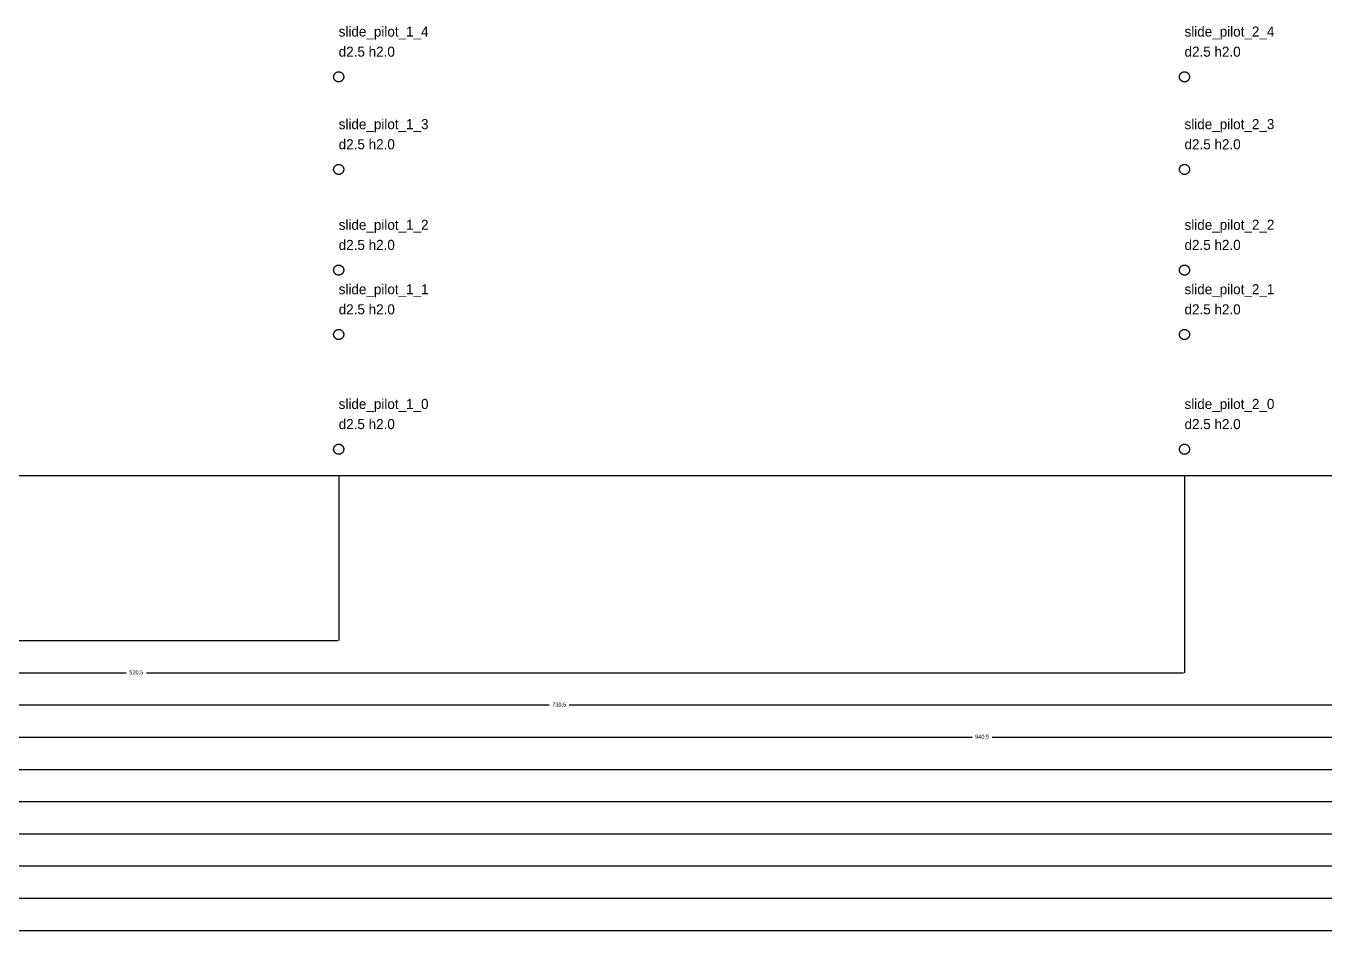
# Model space of a CAD drawing. Header units: millimetres. Extents: x -90 to 2551, y -195 to 364.
# Drawn here: x 232.9 to 555.4, y -113.7 to 111.6 of the extents above; entities that cross this region are included whole.
import ezdxf

# ---------------------------------------------------------------- set-up
doc = ezdxf.new("R2010")
doc.units = ezdxf.units.MM
for name, color, linetype in [('ANNOTATION', 7, 'Continuous'), ('CUT', 1, 'Continuous'), ('DIMENSION', 8, 'Continuous')]:
    doc.layers.add(name, color=color, linetype=linetype)
doc.dimstyles.get("Standard").update_dxf_attribs({"dimtxt": 2.5, "dimasz": 2.5, "dimexe": 1.25, "dimexo": 0.625, "dimtad": 1, "dimtxsty": 'Standard', "dimcen": 2.5, "dimazin": 3, "dimtfac": 1, "dimtmove": 0, "dimatfit": 3})

# ---------------------------------------------------------------- blocks, each defined once
blk = doc.blocks.new('_CLOSEDFILLED')
at = {"color": 0, "linetype": 'ByBlock'}
blk.add_solid([(-1, 0.2), (0, 0), (-1, -0.2)], dxfattribs=at)
blk = doc.blocks.new('*D3')
for p, q in [((0, 0), (0, -41)), ((310.5, 0), (310.5, -41)), ((0.25, -41), (152.75, -41)), ((157.75, -41), (310.25, -41))]:
    blk.add_line(p, q)
at = {"layer": 'Defpoints'}
for p in [(0, 0), (310.5, 0), (0, -41)]:
    blk.add_point(p, dxfattribs=at)
at = {"layer": 'DIMENSION', "xscale": 0.25, "yscale": 0.25, "rotation": 180}
blk.add_blockref('_CLOSEDFILLED', (0, -41), dxfattribs=at)
at = {"layer": 'DIMENSION', "xscale": 0.25, "yscale": 0.25}
blk.add_blockref('_CLOSEDFILLED', (310.5, -41), dxfattribs=at)
at = {"layer": 'DIMENSION', "insert": (155.25, -41), "char_height": 1, "attachment_point": 5}
blk.add_mtext('310,5', dxfattribs=at)
blk = doc.blocks.new('*D4')
for p, q in [((0, 0), (0, -49)), ((520.5, 0), (520.5, -49)), ((0.25, -49), (257.75, -49)), ((262.75, -49), (520.25, -49))]:
    blk.add_line(p, q)
at = {"layer": 'Defpoints'}
for p in [(0, 0), (520.5, 0), (0, -49)]:
    blk.add_point(p, dxfattribs=at)
at = {"layer": 'DIMENSION', "xscale": 0.25, "yscale": 0.25, "rotation": 180}
blk.add_blockref('_CLOSEDFILLED', (0, -49), dxfattribs=at)
at = {"layer": 'DIMENSION', "xscale": 0.25, "yscale": 0.25}
blk.add_blockref('_CLOSEDFILLED', (520.5, -49), dxfattribs=at)
at = {"layer": 'DIMENSION', "insert": (260.25, -49), "char_height": 1, "attachment_point": 5}
blk.add_mtext('520,5', dxfattribs=at)
blk = doc.blocks.new('*D5')
for p, q in [((0, 0), (0, -57)), ((730.5, 0), (730.5, -57)), ((0.25, -57), (362.75, -57)), ((367.75, -57), (730.25, -57))]:
    blk.add_line(p, q)
at = {"layer": 'Defpoints'}
for p in [(0, 0), (730.5, 0), (0, -57)]:
    blk.add_point(p, dxfattribs=at)
at = {"layer": 'DIMENSION', "xscale": 0.25, "yscale": 0.25, "rotation": 180}
blk.add_blockref('_CLOSEDFILLED', (0, -57), dxfattribs=at)
at = {"layer": 'DIMENSION', "xscale": 0.25, "yscale": 0.25}
blk.add_blockref('_CLOSEDFILLED', (730.5, -57), dxfattribs=at)
at = {"layer": 'DIMENSION', "insert": (365.25, -57), "char_height": 1, "attachment_point": 5}
blk.add_mtext('730,5', dxfattribs=at)
blk = doc.blocks.new('*D6')
for p, q in [((0, 0), (0, -65)), ((940.5, 0), (940.5, -65)), ((0.25, -65), (467.75, -65)), ((472.75, -65), (940.25, -65))]:
    blk.add_line(p, q)
at = {"layer": 'Defpoints'}
for p in [(0, 0), (940.5, 0), (0, -65)]:
    blk.add_point(p, dxfattribs=at)
at = {"layer": 'DIMENSION', "xscale": 0.25, "yscale": 0.25, "rotation": 180}
blk.add_blockref('_CLOSEDFILLED', (0, -65), dxfattribs=at)
at = {"layer": 'DIMENSION', "xscale": 0.25, "yscale": 0.25}
blk.add_blockref('_CLOSEDFILLED', (940.5, -65), dxfattribs=at)
at = {"layer": 'DIMENSION', "insert": (470.25, -65), "char_height": 1, "attachment_point": 5}
blk.add_mtext('940,5', dxfattribs=at)
blk = doc.blocks.new('*D7')
for p, q in [((0, 0), (0, -73)), ((1150.5, 0), (1150.5, -73)), ((0.25, -73), (572.25, -73)), ((578.25, -73), (1150.25, -73))]:
    blk.add_line(p, q)
at = {"layer": 'Defpoints'}
for p in [(0, 0), (1150.5, 0), (0, -73)]:
    blk.add_point(p, dxfattribs=at)
at = {"layer": 'DIMENSION', "xscale": 0.25, "yscale": 0.25, "rotation": 180}
blk.add_blockref('_CLOSEDFILLED', (0, -73), dxfattribs=at)
at = {"layer": 'DIMENSION', "xscale": 0.25, "yscale": 0.25}
blk.add_blockref('_CLOSEDFILLED', (1150.5, -73), dxfattribs=at)
at = {"layer": 'DIMENSION', "insert": (575.25, -73), "char_height": 1, "attachment_point": 5}
blk.add_mtext('1150,5', dxfattribs=at)
blk = doc.blocks.new('*D8')
for p, q in [((0, 0), (0, -81)), ((1297, 0), (1297, -81)), ((0.25, -81), (646.5, -81)), ((650.5, -81), (1296.75, -81))]:
    blk.add_line(p, q)
at = {"layer": 'Defpoints'}
for p in [(0, 0), (1297, 0), (0, -81)]:
    blk.add_point(p, dxfattribs=at)
at = {"layer": 'DIMENSION', "xscale": 0.25, "yscale": 0.25, "rotation": 180}
blk.add_blockref('_CLOSEDFILLED', (0, -81), dxfattribs=at)
at = {"layer": 'DIMENSION', "xscale": 0.25, "yscale": 0.25}
blk.add_blockref('_CLOSEDFILLED', (1297, -81), dxfattribs=at)
at = {"layer": 'DIMENSION', "insert": (648.5, -81), "char_height": 1, "attachment_point": 5}
blk.add_mtext('1297', dxfattribs=at)
blk = doc.blocks.new('*D9')
for p, q in [((0, 0), (0, -89)), ((1628.33, 0), (1628.33, -89)), ((0.25, -89), (810.665, -89)), ((817.665, -89), (1628.08, -89))]:
    blk.add_line(p, q)
at = {"layer": 'Defpoints'}
for p in [(0, 0), (1628.33, 0), (0, -89)]:
    blk.add_point(p, dxfattribs=at)
at = {"layer": 'DIMENSION', "xscale": 0.25, "yscale": 0.25, "rotation": 180}
blk.add_blockref('_CLOSEDFILLED', (0, -89), dxfattribs=at)
at = {"layer": 'DIMENSION', "xscale": 0.25, "yscale": 0.25}
blk.add_blockref('_CLOSEDFILLED', (1628.33, -89), dxfattribs=at)
at = {"layer": 'DIMENSION', "insert": (814.165, -89), "char_height": 1, "attachment_point": 5}
blk.add_mtext('1628,33', dxfattribs=at)
blk = doc.blocks.new('*D10')
for p, q in [((0, 0), (0, -97)), ((1959.67, 0), (1959.67, -97)), ((0.25, -97), (976.335, -97)), ((983.335, -97), (1959.42, -97))]:
    blk.add_line(p, q)
at = {"layer": 'Defpoints'}
for p in [(0, 0), (1959.67, 0), (0, -97)]:
    blk.add_point(p, dxfattribs=at)
at = {"layer": 'DIMENSION', "xscale": 0.25, "yscale": 0.25, "rotation": 180}
blk.add_blockref('_CLOSEDFILLED', (0, -97), dxfattribs=at)
at = {"layer": 'DIMENSION', "xscale": 0.25, "yscale": 0.25}
blk.add_blockref('_CLOSEDFILLED', (1959.67, -97), dxfattribs=at)
at = {"layer": 'DIMENSION', "insert": (979.835, -97), "char_height": 1, "attachment_point": 5}
blk.add_mtext('1959,67', dxfattribs=at)
blk = doc.blocks.new('*D11')
for p, q in [((0, 0), (0, -105)), ((2291, 0), (2291, -105)), ((0.25, -105), (1143.5, -105)), ((1147.5, -105), (2290.75, -105))]:
    blk.add_line(p, q)
at = {"layer": 'Defpoints'}
for p in [(0, 0), (2291, 0), (0, -105)]:
    blk.add_point(p, dxfattribs=at)
at = {"layer": 'DIMENSION', "xscale": 0.25, "yscale": 0.25, "rotation": 180}
blk.add_blockref('_CLOSEDFILLED', (0, -105), dxfattribs=at)
at = {"layer": 'DIMENSION', "xscale": 0.25, "yscale": 0.25}
blk.add_blockref('_CLOSEDFILLED', (2291, -105), dxfattribs=at)
at = {"layer": 'DIMENSION', "insert": (1145.5, -105), "char_height": 1, "attachment_point": 5}
blk.add_mtext('2291', dxfattribs=at)
blk = doc.blocks.new('*D12')
for p, q in [((0, 0), (0, -113)), ((2300, 0), (2300, -113)), ((0.25, -113), (1148, -113)), ((1152, -113), (2299.75, -113))]:
    blk.add_line(p, q)
at = {"layer": 'Defpoints'}
for p in [(0, 0), (2300, 0), (0, -113)]:
    blk.add_point(p, dxfattribs=at)
at = {"layer": 'DIMENSION', "xscale": 0.25, "yscale": 0.25, "rotation": 180}
blk.add_blockref('_CLOSEDFILLED', (0, -113), dxfattribs=at)
at = {"layer": 'DIMENSION', "xscale": 0.25, "yscale": 0.25}
blk.add_blockref('_CLOSEDFILLED', (2300, -113), dxfattribs=at)
at = {"layer": 'DIMENSION', "insert": (1150, -113), "char_height": 1, "attachment_point": 5}
blk.add_mtext('2300', dxfattribs=at)

msp = doc.modelspace()

# ---------------------------------------------------------------- linework, layer by layer
at = {"layer": 'CUT'}
for p, q in [((309.703, 99.9631), (309.765, 100.011)), ((309.765, 100.011), (309.83, 100.055)), ((309.83, 100.055), (309.898, 100.095)), ((309.898, 100.095), (309.968, 100.131)), ((309.968, 100.131), (310.04, 100.162)), ((310.04, 100.162), (310.114, 100.189)), ((310.114, 100.189), (310.189, 100.211)), ((310.189, 100.211), (310.266, 100.228)), ((310.266, 100.228), (310.343, 100.24)), ((310.343, 100.24), (310.422, 100.248)), ((310.422, 100.248), (310.5, 100.25)), ((310.5, 100.25), (310.578, 100.248)), ((310.578, 100.248), (310.657, 100.24)), ((310.657, 100.24), (310.734, 100.228)), ((310.734, 100.228), (310.811, 100.211)), ((310.811, 100.211), (310.886, 100.189)), ((310.886, 100.189), (310.96, 100.162)), ((310.96, 100.162), (311.032, 100.131)), ((311.032, 100.131), (311.102, 100.095)), ((311.102, 100.095), (311.17, 100.055)), ((311.17, 100.055), (311.235, 100.011)), ((311.235, 100.011), (311.297, 99.9631)), ((519.703, 99.9631), (519.765, 100.011)), ((519.765, 100.011), (519.83, 100.055)), ((519.83, 100.055), (519.898, 100.095)), ((519.898, 100.095), (519.968, 100.131)), ((519.968, 100.131), (520.04, 100.162)), ((520.04, 100.162), (520.114, 100.189)), ((520.114, 100.189), (520.189, 100.211)), ((520.189, 100.211), (520.266, 100.228)), ((520.266, 100.228), (520.343, 100.24)), ((520.343, 100.24), (520.422, 100.248)), ((520.422, 100.248), (520.5, 100.25)), ((520.5, 100.25), (520.578, 100.248)), ((520.578, 100.248), (520.657, 100.24)), ((520.657, 100.24), (520.734, 100.228)), ((520.734, 100.228), (520.811, 100.211)), ((520.811, 100.211), (520.886, 100.189)), ((520.886, 100.189), (520.96, 100.162)), ((520.96, 100.162), (521.032, 100.131)), ((521.032, 100.131), (521.102, 100.095)), ((521.102, 100.095), (521.17, 100.055)), ((521.17, 100.055), (521.235, 100.011)), ((521.235, 100.011), (521.297, 99.9631)), ((309.25, 99), (309.252, 99.0785)), ((309.252, 98.9215), (309.25, 99)), ((309.252, 99.0785), (309.26, 99.1567)), ((309.26, 98.8433), (309.252, 98.9215)), ((309.26, 99.1567), (309.272, 99.2342)), ((309.272, 98.7658), (309.26, 98.8433)), ((309.272, 99.2342), (309.289, 99.3109)), ((309.289, 98.6891), (309.272, 98.7658)), ((309.289, 99.3109), (309.311, 99.3863)), ((309.311, 98.6137), (309.289, 98.6891)), ((309.311, 99.3863), (309.338, 99.4602)), ((309.338, 98.5398), (309.311, 98.6137)), ((309.338, 99.4602), (309.369, 99.5322)), ((309.369, 98.4678), (309.338, 98.5398)), ((309.369, 99.5322), (309.405, 99.6022)), ((309.405, 98.3978), (309.369, 98.4678)), ((309.405, 99.6022), (309.445, 99.6698)), ((309.445, 98.3302), (309.405, 98.3978)), ((309.445, 99.6698), (309.489, 99.7347)), ((309.489, 98.2653), (309.445, 98.3302)), ((309.489, 99.7347), (309.537, 99.7968)), ((309.537, 98.2032), (309.489, 98.2653)), ((309.537, 99.7968), (309.589, 99.8557)), ((309.589, 98.1443), (309.537, 98.2032)), ((309.589, 99.8557), (309.644, 99.9112)), ((309.644, 98.0888), (309.589, 98.1443)), ((309.644, 99.9112), (309.703, 99.9631)), ((309.703, 98.0369), (309.644, 98.0888)), ((309.765, 97.9887), (309.703, 98.0369)), ((309.83, 97.9446), (309.765, 97.9887)), ((309.898, 97.9046), (309.83, 97.9446)), ((309.968, 97.869), (309.898, 97.9046)), ((310.04, 97.8378), (309.968, 97.869)), ((310.114, 97.8112), (310.04, 97.8378)), ((310.189, 97.7893), (310.114, 97.8112)), ((310.266, 97.7721), (310.189, 97.7893)), ((310.343, 97.7599), (310.266, 97.7721)), ((310.422, 97.7525), (310.343, 97.7599)), ((310.5, 97.75), (310.422, 97.7525)), ((310.578, 97.7525), (310.5, 97.75)), ((310.657, 97.7599), (310.578, 97.7525)), ((310.734, 97.7721), (310.657, 97.7599)), ((310.811, 97.7893), (310.734, 97.7721)), ((310.886, 97.8112), (310.811, 97.7893)), ((310.96, 97.8378), (310.886, 97.8112)), ((311.032, 97.869), (310.96, 97.8378)), ((311.102, 97.9046), (311.032, 97.869)), ((311.17, 97.9446), (311.102, 97.9046)), ((311.235, 97.9887), (311.17, 97.9446)), ((311.297, 98.0369), (311.235, 97.9887)), ((311.297, 99.9631), (311.356, 99.9112)), ((311.356, 98.0888), (311.297, 98.0369)), ((311.356, 99.9112), (311.411, 99.8557)), ((311.411, 98.1443), (311.356, 98.0888)), ((311.411, 99.8557), (311.463, 99.7968)), ((311.463, 98.2032), (311.411, 98.1443)), ((311.463, 99.7968), (311.511, 99.7347)), ((311.511, 98.2653), (311.463, 98.2032)), ((311.511, 99.7347), (311.555, 99.6698)), ((311.555, 98.3302), (311.511, 98.2653)), ((311.555, 99.6698), (311.595, 99.6022)), ((311.595, 98.3978), (311.555, 98.3302)), ((311.595, 99.6022), (311.631, 99.5322)), ((311.631, 98.4678), (311.595, 98.3978)), ((311.631, 99.5322), (311.662, 99.4602)), ((311.662, 98.5398), (311.631, 98.4678)), ((311.662, 99.4602), (311.689, 99.3863)), ((311.689, 98.6137), (311.662, 98.5398)), ((311.689, 99.3863), (311.711, 99.3109)), ((311.711, 98.6891), (311.689, 98.6137)), ((311.711, 99.3109), (311.728, 99.2342)), ((311.728, 98.7658), (311.711, 98.6891)), ((311.728, 99.2342), (311.74, 99.1567)), ((311.74, 98.8433), (311.728, 98.7658)), ((311.74, 99.1567), (311.748, 99.0785)), ((311.748, 98.9215), (311.74, 98.8433)), ((311.748, 99.0785), (311.75, 99)), ((311.75, 99), (311.748, 98.9215)), ((519.25, 99), (519.252, 99.0785)), ((519.252, 98.9215), (519.25, 99)), ((519.252, 99.0785), (519.26, 99.1567)), ((519.26, 98.8433), (519.252, 98.9215)), ((519.26, 99.1567), (519.272, 99.2342)), ((519.272, 98.7658), (519.26, 98.8433)), ((519.272, 99.2342), (519.289, 99.3109)), ((519.289, 98.6891), (519.272, 98.7658)), ((519.289, 99.3109), (519.311, 99.3863)), ((519.311, 98.6137), (519.289, 98.6891)), ((519.311, 99.3863), (519.338, 99.4602)), ((519.338, 98.5398), (519.311, 98.6137)), ((519.338, 99.4602), (519.369, 99.5322)), ((519.369, 98.4678), (519.338, 98.5398)), ((519.369, 99.5322), (519.405, 99.6022)), ((519.405, 98.3978), (519.369, 98.4678)), ((519.405, 99.6022), (519.445, 99.6698)), ((519.445, 98.3302), (519.405, 98.3978)), ((519.445, 99.6698), (519.489, 99.7347)), ((519.489, 98.2653), (519.445, 98.3302)), ((519.489, 99.7347), (519.537, 99.7968)), ((519.537, 98.2032), (519.489, 98.2653)), ((519.537, 99.7968), (519.589, 99.8557)), ((519.589, 98.1443), (519.537, 98.2032)), ((519.589, 99.8557), (519.644, 99.9112)), ((519.644, 98.0888), (519.589, 98.1443)), ((519.644, 99.9112), (519.703, 99.9631)), ((519.703, 98.0369), (519.644, 98.0888)), ((519.765, 97.9887), (519.703, 98.0369)), ((519.83, 97.9446), (519.765, 97.9887)), ((519.898, 97.9046), (519.83, 97.9446)), ((519.968, 97.869), (519.898, 97.9046)), ((520.04, 97.8378), (519.968, 97.869)), ((520.114, 97.8112), (520.04, 97.8378)), ((520.189, 97.7893), (520.114, 97.8112)), ((520.266, 97.7721), (520.189, 97.7893)), ((520.343, 97.7599), (520.266, 97.7721)), ((520.422, 97.7525), (520.343, 97.7599)), ((520.5, 97.75), (520.422, 97.7525)), ((520.578, 97.7525), (520.5, 97.75)), ((520.657, 97.7599), (520.578, 97.7525)), ((520.734, 97.7721), (520.657, 97.7599)), ((520.811, 97.7893), (520.734, 97.7721)), ((520.886, 97.8112), (520.811, 97.7893)), ((520.96, 97.8378), (520.886, 97.8112)), ((521.032, 97.869), (520.96, 97.8378)), ((521.102, 97.9046), (521.032, 97.869)), ((521.17, 97.9446), (521.102, 97.9046)), ((521.235, 97.9887), (521.17, 97.9446)), ((521.297, 98.0369), (521.235, 97.9887)), ((521.297, 99.9631), (521.356, 99.9112)), ((521.356, 98.0888), (521.297, 98.0369)), ((521.356, 99.9112), (521.411, 99.8557)), ((521.411, 98.1443), (521.356, 98.0888)), ((521.411, 99.8557), (521.463, 99.7968)), ((521.463, 98.2032), (521.411, 98.1443)), ((521.463, 99.7968), (521.511, 99.7347)), ((521.511, 98.2653), (521.463, 98.2032)), ((521.511, 99.7347), (521.555, 99.6698)), ((521.555, 98.3302), (521.511, 98.2653)), ((521.555, 99.6698), (521.595, 99.6022)), ((521.595, 98.3978), (521.555, 98.3302)), ((521.595, 99.6022), (521.631, 99.5322)), ((521.631, 98.4678), (521.595, 98.3978)), ((521.631, 99.5322), (521.662, 99.4602)), ((521.662, 98.5398), (521.631, 98.4678)), ((521.662, 99.4602), (521.689, 99.3863)), ((521.689, 98.6137), (521.662, 98.5398)), ((521.689, 99.3863), (521.711, 99.3109)), ((521.711, 98.6891), (521.689, 98.6137)), ((521.711, 99.3109), (521.728, 99.2342)), ((521.728, 98.7658), (521.711, 98.6891)), ((521.728, 99.2342), (521.74, 99.1567)), ((521.74, 98.8433), (521.728, 98.7658)), ((521.74, 99.1567), (521.748, 99.0785)), ((521.748, 98.9215), (521.74, 98.8433)), ((521.748, 99.0785), (521.75, 99)), ((521.75, 99), (521.748, 98.9215)), ((309.25, 76), (309.252, 76.0785)), ((309.252, 75.9215), (309.25, 76)), ((309.252, 76.0785), (309.26, 76.1567)), ((309.26, 75.8433), (309.252, 75.9215)), ((309.26, 76.1567), (309.272, 76.2342)), ((309.272, 75.7658), (309.26, 75.8433)), ((309.272, 76.2342), (309.289, 76.3109)), ((309.289, 75.6891), (309.272, 75.7658)), ((309.289, 76.3109), (309.311, 76.3863)), ((309.311, 75.6137), (309.289, 75.6891)), ((309.311, 76.3863), (309.338, 76.4602)), ((309.338, 75.5398), (309.311, 75.6137)), ((309.338, 76.4602), (309.369, 76.5322)), ((309.369, 75.4678), (309.338, 75.5398)), ((309.369, 76.5322), (309.405, 76.6022)), ((309.405, 75.3978), (309.369, 75.4678)), ((309.405, 76.6022), (309.445, 76.6698)), ((309.445, 75.3302), (309.405, 75.3978)), ((309.445, 76.6698), (309.489, 76.7347)), ((309.489, 75.2653), (309.445, 75.3302)), ((309.489, 76.7347), (309.537, 76.7968)), ((309.537, 75.2032), (309.489, 75.2653)), ((309.537, 76.7968), (309.589, 76.8557)), ((309.589, 75.1443), (309.537, 75.2032)), ((309.589, 76.8557), (309.644, 76.9112)), ((309.644, 75.0888), (309.589, 75.1443)), ((309.644, 76.9112), (309.703, 76.9631)), ((309.703, 75.0369), (309.644, 75.0888)), ((309.703, 76.9631), (309.765, 77.0113)), ((309.765, 74.9887), (309.703, 75.0369)), ((309.765, 77.0113), (309.83, 77.0554)), ((309.83, 74.9446), (309.765, 74.9887)), ((309.83, 77.0554), (309.898, 77.0954)), ((309.898, 74.9046), (309.83, 74.9446)), ((309.898, 77.0954), (309.968, 77.131)), ((309.968, 74.869), (309.898, 74.9046)), ((309.968, 77.131), (310.04, 77.1622)), ((310.04, 74.8378), (309.968, 74.869)), ((310.04, 77.1622), (310.114, 77.1888)), ((310.114, 74.8112), (310.04, 74.8378)), ((310.114, 77.1888), (310.189, 77.2107)), ((310.189, 74.7893), (310.114, 74.8112)), ((310.189, 77.2107), (310.266, 77.2279)), ((310.266, 74.7721), (310.189, 74.7893)), ((310.266, 77.2279), (310.343, 77.2401)), ((310.343, 74.7599), (310.266, 74.7721)), ((310.343, 77.2401), (310.422, 77.2475)), ((310.422, 74.7525), (310.343, 74.7599)), ((310.422, 77.2475), (310.5, 77.25)), ((310.5, 74.75), (310.422, 74.7525)), ((310.5, 77.25), (310.578, 77.2475)), ((310.578, 74.7525), (310.5, 74.75)), ((310.578, 77.2475), (310.657, 77.2401)), ((310.657, 74.7599), (310.578, 74.7525)), ((310.657, 77.2401), (310.734, 77.2279)), ((310.734, 74.7721), (310.657, 74.7599)), ((310.734, 77.2279), (310.811, 77.2107)), ((310.811, 74.7893), (310.734, 74.7721)), ((310.811, 77.2107), (310.886, 77.1888)), ((310.886, 74.8112), (310.811, 74.7893)), ((310.886, 77.1888), (310.96, 77.1622)), ((310.96, 74.8378), (310.886, 74.8112)), ((310.96, 77.1622), (311.032, 77.131)), ((311.032, 74.869), (310.96, 74.8378)), ((311.032, 77.131), (311.102, 77.0954)), ((311.102, 74.9046), (311.032, 74.869)), ((311.102, 77.0954), (311.17, 77.0554)), ((311.17, 74.9446), (311.102, 74.9046)), ((311.17, 77.0554), (311.235, 77.0113)), ((311.235, 74.9887), (311.17, 74.9446)), ((311.235, 77.0113), (311.297, 76.9631)), ((311.297, 75.0369), (311.235, 74.9887)), ((311.297, 76.9631), (311.356, 76.9112)), ((311.356, 75.0888), (311.297, 75.0369)), ((311.356, 76.9112), (311.411, 76.8557)), ((311.411, 75.1443), (311.356, 75.0888)), ((311.411, 76.8557), (311.463, 76.7968)), ((311.463, 75.2032), (311.411, 75.1443)), ((311.463, 76.7968), (311.511, 76.7347)), ((311.511, 75.2653), (311.463, 75.2032)), ((311.511, 76.7347), (311.555, 76.6698)), ((311.555, 75.3302), (311.511, 75.2653)), ((311.555, 76.6698), (311.595, 76.6022)), ((311.595, 75.3978), (311.555, 75.3302)), ((311.595, 76.6022), (311.631, 76.5322)), ((311.631, 75.4678), (311.595, 75.3978)), ((311.631, 76.5322), (311.662, 76.4602)), ((311.662, 75.5398), (311.631, 75.4678)), ((311.662, 76.4602), (311.689, 76.3863)), ((311.689, 75.6137), (311.662, 75.5398)), ((311.689, 76.3863), (311.711, 76.3109)), ((311.711, 75.6891), (311.689, 75.6137)), ((311.711, 76.3109), (311.728, 76.2342)), ((311.728, 75.7658), (311.711, 75.6891)), ((311.728, 76.2342), (311.74, 76.1567)), ((311.74, 75.8433), (311.728, 75.7658)), ((311.74, 76.1567), (311.748, 76.0785)), ((311.748, 75.9215), (311.74, 75.8433)), ((311.748, 76.0785), (311.75, 76)), ((311.75, 76), (311.748, 75.9215)), ((519.25, 76), (519.252, 76.0785)), ((519.252, 75.9215), (519.25, 76)), ((519.252, 76.0785), (519.26, 76.1567)), ((519.26, 75.8433), (519.252, 75.9215)), ((519.26, 76.1567), (519.272, 76.2342)), ((519.272, 75.7658), (519.26, 75.8433)), ((519.272, 76.2342), (519.289, 76.3109)), ((519.289, 75.6891), (519.272, 75.7658)), ((519.289, 76.3109), (519.311, 76.3863)), ((519.311, 75.6137), (519.289, 75.6891)), ((519.311, 76.3863), (519.338, 76.4602)), ((519.338, 75.5398), (519.311, 75.6137)), ((519.338, 76.4602), (519.369, 76.5322)), ((519.369, 75.4678), (519.338, 75.5398)), ((519.369, 76.5322), (519.405, 76.6022)), ((519.405, 75.3978), (519.369, 75.4678)), ((519.405, 76.6022), (519.445, 76.6698)), ((519.445, 75.3302), (519.405, 75.3978)), ((519.445, 76.6698), (519.489, 76.7347)), ((519.489, 75.2653), (519.445, 75.3302)), ((519.489, 76.7347), (519.537, 76.7968)), ((519.537, 75.2032), (519.489, 75.2653)), ((519.537, 76.7968), (519.589, 76.8557)), ((519.589, 75.1443), (519.537, 75.2032)), ((519.589, 76.8557), (519.644, 76.9112)), ((519.644, 75.0888), (519.589, 75.1443)), ((519.644, 76.9112), (519.703, 76.9631)), ((519.703, 75.0369), (519.644, 75.0888)), ((519.703, 76.9631), (519.765, 77.0113)), ((519.765, 74.9887), (519.703, 75.0369)), ((519.765, 77.0113), (519.83, 77.0554)), ((519.83, 74.9446), (519.765, 74.9887)), ((519.83, 77.0554), (519.898, 77.0954)), ((519.898, 74.9046), (519.83, 74.9446)), ((519.898, 77.0954), (519.968, 77.131)), ((519.968, 74.869), (519.898, 74.9046)), ((519.968, 77.131), (520.04, 77.1622)), ((520.04, 74.8378), (519.968, 74.869)), ((520.04, 77.1622), (520.114, 77.1888)), ((520.114, 74.8112), (520.04, 74.8378)), ((520.114, 77.1888), (520.189, 77.2107)), ((520.189, 74.7893), (520.114, 74.8112)), ((520.189, 77.2107), (520.266, 77.2279)), ((520.266, 74.7721), (520.189, 74.7893)), ((520.266, 77.2279), (520.343, 77.2401)), ((520.343, 74.7599), (520.266, 74.7721)), ((520.343, 77.2401), (520.422, 77.2475)), ((520.422, 74.7525), (520.343, 74.7599)), ((520.422, 77.2475), (520.5, 77.25)), ((520.5, 74.75), (520.422, 74.7525)), ((520.5, 77.25), (520.578, 77.2475)), ((520.578, 74.7525), (520.5, 74.75)), ((520.578, 77.2475), (520.657, 77.2401)), ((520.657, 74.7599), (520.578, 74.7525)), ((520.657, 77.2401), (520.734, 77.2279)), ((520.734, 74.7721), (520.657, 74.7599)), ((520.734, 77.2279), (520.811, 77.2107)), ((520.811, 74.7893), (520.734, 74.7721)), ((520.811, 77.2107), (520.886, 77.1888)), ((520.886, 74.8112), (520.811, 74.7893)), ((520.886, 77.1888), (520.96, 77.1622)), ((520.96, 74.8378), (520.886, 74.8112)), ((520.96, 77.1622), (521.032, 77.131)), ((521.032, 74.869), (520.96, 74.8378)), ((521.032, 77.131), (521.102, 77.0954)), ((521.102, 74.9046), (521.032, 74.869)), ((521.102, 77.0954), (521.17, 77.0554)), ((521.17, 74.9446), (521.102, 74.9046)), ((521.17, 77.0554), (521.235, 77.0113)), ((521.235, 74.9887), (521.17, 74.9446)), ((521.235, 77.0113), (521.297, 76.9631)), ((521.297, 75.0369), (521.235, 74.9887)), ((521.297, 76.9631), (521.356, 76.9112)), ((521.356, 75.0888), (521.297, 75.0369)), ((521.356, 76.9112), (521.411, 76.8557)), ((521.411, 75.1443), (521.356, 75.0888)), ((521.411, 76.8557), (521.463, 76.7968)), ((521.463, 75.2032), (521.411, 75.1443)), ((521.463, 76.7968), (521.511, 76.7347)), ((521.511, 75.2653), (521.463, 75.2032)), ((521.511, 76.7347), (521.555, 76.6698)), ((521.555, 75.3302), (521.511, 75.2653)), ((521.555, 76.6698), (521.595, 76.6022)), ((521.595, 75.3978), (521.555, 75.3302)), ((521.595, 76.6022), (521.631, 76.5322)), ((521.631, 75.4678), (521.595, 75.3978)), ((521.631, 76.5322), (521.662, 76.4602)), ((521.662, 75.5398), (521.631, 75.4678)), ((521.662, 76.4602), (521.689, 76.3863)), ((521.689, 75.6137), (521.662, 75.5398)), ((521.689, 76.3863), (521.711, 76.3109)), ((521.711, 75.6891), (521.689, 75.6137)), ((521.711, 76.3109), (521.728, 76.2342)), ((521.728, 75.7658), (521.711, 75.6891)), ((521.728, 76.2342), (521.74, 76.1567)), ((521.74, 75.8433), (521.728, 75.7658)), ((521.74, 76.1567), (521.748, 76.0785)), ((521.748, 75.9215), (521.74, 75.8433)), ((521.748, 76.0785), (521.75, 76)), ((521.75, 76), (521.748, 75.9215)), ((309.405, 51.6022), (309.445, 51.6698)), ((309.445, 51.6698), (309.489, 51.7347)), ((309.489, 51.7347), (309.537, 51.7968)), ((309.537, 51.7968), (309.589, 51.8557)), ((309.589, 51.8557), (309.644, 51.9112)), ((309.644, 51.9112), (309.703, 51.9631)), ((309.703, 51.9631), (309.765, 52.0113)), ((309.765, 52.0113), (309.83, 52.0554)), ((309.83, 52.0554), (309.898, 52.0954)), ((309.898, 52.0954), (309.968, 52.131)), ((309.968, 52.131), (310.04, 52.1622)), ((310.04, 52.1622), (310.114, 52.1888)), ((310.114, 52.1888), (310.189, 52.2107)), ((310.189, 52.2107), (310.266, 52.2279)), ((310.266, 52.2279), (310.343, 52.2401)), ((310.343, 52.2401), (310.422, 52.2475)), ((310.422, 52.2475), (310.5, 52.25)), ((310.5, 52.25), (310.578, 52.2475)), ((310.578, 52.2475), (310.657, 52.2401)), ((310.657, 52.2401), (310.734, 52.2279)), ((310.734, 52.2279), (310.811, 52.2107)), ((310.811, 52.2107), (310.886, 52.1888)), ((310.886, 52.1888), (310.96, 52.1622)), ((310.96, 52.1622), (311.032, 52.131)), ((311.032, 52.131), (311.102, 52.0954)), ((311.102, 52.0954), (311.17, 52.0554)), ((311.17, 52.0554), (311.235, 52.0113)), ((311.235, 52.0113), (311.297, 51.9631)), ((311.297, 51.9631), (311.356, 51.9112)), ((311.356, 51.9112), (311.411, 51.8557)), ((311.411, 51.8557), (311.463, 51.7968)), ((311.463, 51.7968), (311.511, 51.7347)), ((311.511, 51.7347), (311.555, 51.6698)), ((311.555, 51.6698), (311.595, 51.6022)), ((519.405, 51.6022), (519.445, 51.6698)), ((519.445, 51.6698), (519.489, 51.7347)), ((519.489, 51.7347), (519.537, 51.7968)), ((519.537, 51.7968), (519.589, 51.8557)), ((519.589, 51.8557), (519.644, 51.9112)), ((519.644, 51.9112), (519.703, 51.9631)), ((519.703, 51.9631), (519.765, 52.0113)), ((519.765, 52.0113), (519.83, 52.0554)), ((519.83, 52.0554), (519.898, 52.0954)), ((519.898, 52.0954), (519.968, 52.131)), ((519.968, 52.131), (520.04, 52.1622)), ((520.04, 52.1622), (520.114, 52.1888)), ((520.114, 52.1888), (520.189, 52.2107)), ((520.189, 52.2107), (520.266, 52.2279)), ((520.266, 52.2279), (520.343, 52.2401)), ((520.343, 52.2401), (520.422, 52.2475)), ((520.422, 52.2475), (520.5, 52.25)), ((520.5, 52.25), (520.578, 52.2475)), ((520.578, 52.2475), (520.657, 52.2401)), ((520.657, 52.2401), (520.734, 52.2279)), ((520.734, 52.2279), (520.811, 52.2107)), ((520.811, 52.2107), (520.886, 52.1888)), ((520.886, 52.1888), (520.96, 52.1622)), ((520.96, 52.1622), (521.032, 52.131)), ((521.032, 52.131), (521.102, 52.0954)), ((521.102, 52.0954), (521.17, 52.0554)), ((521.17, 52.0554), (521.235, 52.0113)), ((521.235, 52.0113), (521.297, 51.9631)), ((521.297, 51.9631), (521.356, 51.9112)), ((521.356, 51.9112), (521.411, 51.8557)), ((521.411, 51.8557), (521.463, 51.7968)), ((521.463, 51.7968), (521.511, 51.7347)), ((521.511, 51.7347), (521.555, 51.6698)), ((521.555, 51.6698), (521.595, 51.6022)), ((309.25, 51), (309.252, 51.0785)), ((309.252, 50.9215), (309.25, 51)), ((309.252, 51.0785), (309.26, 51.1567)), ((309.26, 50.8433), (309.252, 50.9215)), ((309.26, 51.1567), (309.272, 51.2342)), ((309.272, 50.7658), (309.26, 50.8433)), ((309.272, 51.2342), (309.289, 51.3109)), ((309.289, 50.6891), (309.272, 50.7658)), ((309.289, 51.3109), (309.311, 51.3863)), ((309.311, 50.6137), (309.289, 50.6891)), ((309.311, 51.3863), (309.338, 51.4602)), ((309.338, 50.5398), (309.311, 50.6137)), ((309.338, 51.4602), (309.369, 51.5322)), ((309.369, 50.4678), (309.338, 50.5398)), ((309.369, 51.5322), (309.405, 51.6022)), ((309.405, 50.3978), (309.369, 50.4678)), ((309.445, 50.3302), (309.405, 50.3978)), ((309.489, 50.2653), (309.445, 50.3302)), ((309.537, 50.2032), (309.489, 50.2653)), ((309.589, 50.1443), (309.537, 50.2032)), ((309.644, 50.0888), (309.589, 50.1443)), ((309.703, 50.0369), (309.644, 50.0888)), ((309.765, 49.9887), (309.703, 50.0369)), ((309.83, 49.9446), (309.765, 49.9887)), ((309.898, 49.9046), (309.83, 49.9446)), ((309.968, 49.869), (309.898, 49.9046)), ((310.04, 49.8378), (309.968, 49.869)), ((310.114, 49.8112), (310.04, 49.8378)), ((310.189, 49.7893), (310.114, 49.8112)), ((310.266, 49.7721), (310.189, 49.7893)), ((310.343, 49.7599), (310.266, 49.7721)), ((310.422, 49.7525), (310.343, 49.7599)), ((310.5, 49.75), (310.422, 49.7525)), ((310.578, 49.7525), (310.5, 49.75)), ((310.657, 49.7599), (310.578, 49.7525)), ((310.734, 49.7721), (310.657, 49.7599)), ((310.811, 49.7893), (310.734, 49.7721)), ((310.886, 49.8112), (310.811, 49.7893)), ((310.96, 49.8378), (310.886, 49.8112)), ((311.032, 49.869), (310.96, 49.8378)), ((311.102, 49.9046), (311.032, 49.869)), ((311.17, 49.9446), (311.102, 49.9046)), ((311.235, 49.9887), (311.17, 49.9446)), ((311.297, 50.0369), (311.235, 49.9887)), ((311.356, 50.0888), (311.297, 50.0369)), ((311.411, 50.1443), (311.356, 50.0888)), ((311.463, 50.2032), (311.411, 50.1443)), ((311.511, 50.2653), (311.463, 50.2032)), ((311.555, 50.3302), (311.511, 50.2653)), ((311.595, 50.3978), (311.555, 50.3302)), ((311.595, 51.6022), (311.631, 51.5322)), ((311.631, 50.4678), (311.595, 50.3978)), ((311.631, 51.5322), (311.662, 51.4602)), ((311.662, 50.5398), (311.631, 50.4678)), ((311.662, 51.4602), (311.689, 51.3863)), ((311.689, 50.6137), (311.662, 50.5398)), ((311.689, 51.3863), (311.711, 51.3109)), ((311.711, 50.6891), (311.689, 50.6137)), ((311.711, 51.3109), (311.728, 51.2342)), ((311.728, 50.7658), (311.711, 50.6891)), ((311.728, 51.2342), (311.74, 51.1567)), ((311.74, 50.8433), (311.728, 50.7658)), ((311.74, 51.1567), (311.748, 51.0785)), ((311.748, 50.9215), (311.74, 50.8433)), ((311.748, 51.0785), (311.75, 51)), ((311.75, 51), (311.748, 50.9215)), ((519.25, 51), (519.252, 51.0785)), ((519.252, 50.9215), (519.25, 51)), ((519.252, 51.0785), (519.26, 51.1567)), ((519.26, 50.8433), (519.252, 50.9215)), ((519.26, 51.1567), (519.272, 51.2342)), ((519.272, 50.7658), (519.26, 50.8433)), ((519.272, 51.2342), (519.289, 51.3109)), ((519.289, 50.6891), (519.272, 50.7658)), ((519.289, 51.3109), (519.311, 51.3863)), ((519.311, 50.6137), (519.289, 50.6891)), ((519.311, 51.3863), (519.338, 51.4602)), ((519.338, 50.5398), (519.311, 50.6137)), ((519.338, 51.4602), (519.369, 51.5322)), ((519.369, 50.4678), (519.338, 50.5398)), ((519.369, 51.5322), (519.405, 51.6022)), ((519.405, 50.3978), (519.369, 50.4678)), ((519.445, 50.3302), (519.405, 50.3978)), ((519.489, 50.2653), (519.445, 50.3302)), ((519.537, 50.2032), (519.489, 50.2653)), ((519.589, 50.1443), (519.537, 50.2032)), ((519.644, 50.0888), (519.589, 50.1443)), ((519.703, 50.0369), (519.644, 50.0888)), ((519.765, 49.9887), (519.703, 50.0369)), ((519.83, 49.9446), (519.765, 49.9887)), ((519.898, 49.9046), (519.83, 49.9446)), ((519.968, 49.869), (519.898, 49.9046)), ((520.04, 49.8378), (519.968, 49.869)), ((520.114, 49.8112), (520.04, 49.8378)), ((520.189, 49.7893), (520.114, 49.8112)), ((520.266, 49.7721), (520.189, 49.7893)), ((520.343, 49.7599), (520.266, 49.7721)), ((520.422, 49.7525), (520.343, 49.7599)), ((520.5, 49.75), (520.422, 49.7525)), ((520.578, 49.7525), (520.5, 49.75)), ((520.657, 49.7599), (520.578, 49.7525)), ((520.734, 49.7721), (520.657, 49.7599)), ((520.811, 49.7893), (520.734, 49.7721)), ((520.886, 49.8112), (520.811, 49.7893)), ((520.96, 49.8378), (520.886, 49.8112)), ((521.032, 49.869), (520.96, 49.8378)), ((521.102, 49.9046), (521.032, 49.869)), ((521.17, 49.9446), (521.102, 49.9046)), ((521.235, 49.9887), (521.17, 49.9446)), ((521.297, 50.0369), (521.235, 49.9887)), ((521.356, 50.0888), (521.297, 50.0369)), ((521.411, 50.1443), (521.356, 50.0888)), ((521.463, 50.2032), (521.411, 50.1443)), ((521.511, 50.2653), (521.463, 50.2032)), ((521.555, 50.3302), (521.511, 50.2653)), ((521.595, 50.3978), (521.555, 50.3302)), ((521.595, 51.6022), (521.631, 51.5322)), ((521.631, 50.4678), (521.595, 50.3978)), ((521.631, 51.5322), (521.662, 51.4602)), ((521.662, 50.5398), (521.631, 50.4678)), ((521.662, 51.4602), (521.689, 51.3863)), ((521.689, 50.6137), (521.662, 50.5398)), ((521.689, 51.3863), (521.711, 51.3109)), ((521.711, 50.6891), (521.689, 50.6137)), ((521.711, 51.3109), (521.728, 51.2342)), ((521.728, 50.7658), (521.711, 50.6891)), ((521.728, 51.2342), (521.74, 51.1567)), ((521.74, 50.8433), (521.728, 50.7658)), ((521.74, 51.1567), (521.748, 51.0785)), ((521.748, 50.9215), (521.74, 50.8433)), ((521.748, 51.0785), (521.75, 51)), ((521.75, 51), (521.748, 50.9215)), ((309.338, 35.4602), (309.369, 35.5322)), ((309.369, 35.5322), (309.405, 35.6022)), ((309.405, 35.6022), (309.445, 35.6698)), ((309.445, 35.6698), (309.489, 35.7347)), ((309.489, 35.7347), (309.537, 35.7968)), ((309.537, 35.7968), (309.589, 35.8557)), ((309.589, 35.8557), (309.644, 35.9112)), ((309.644, 35.9112), (309.703, 35.9631)), ((309.703, 35.9631), (309.765, 36.0113)), ((309.765, 36.0113), (309.83, 36.0554)), ((309.83, 36.0554), (309.898, 36.0954)), ((309.898, 36.0954), (309.968, 36.131)), ((309.968, 36.131), (310.04, 36.1622)), ((310.04, 36.1622), (310.114, 36.1888)), ((310.114, 36.1888), (310.189, 36.2107)), ((310.189, 36.2107), (310.266, 36.2279)), ((310.266, 36.2279), (310.343, 36.2401)), ((310.343, 36.2401), (310.422, 36.2475)), ((310.422, 36.2475), (310.5, 36.25)), ((310.5, 36.25), (310.578, 36.2475)), ((310.578, 36.2475), (310.657, 36.2401)), ((310.657, 36.2401), (310.734, 36.2279)), ((310.734, 36.2279), (310.811, 36.2107)), ((310.811, 36.2107), (310.886, 36.1888)), ((310.886, 36.1888), (310.96, 36.1622)), ((310.96, 36.1622), (311.032, 36.131)), ((311.032, 36.131), (311.102, 36.0954)), ((311.102, 36.0954), (311.17, 36.0554)), ((311.17, 36.0554), (311.235, 36.0113)), ((311.235, 36.0113), (311.297, 35.9631)), ((311.297, 35.9631), (311.356, 35.9112)), ((311.356, 35.9112), (311.411, 35.8557)), ((311.411, 35.8557), (311.463, 35.7968)), ((311.463, 35.7968), (311.511, 35.7347)), ((311.511, 35.7347), (311.555, 35.6698)), ((311.555, 35.6698), (311.595, 35.6022)), ((311.595, 35.6022), (311.631, 35.5322)), ((311.631, 35.5322), (311.662, 35.4602)), ((519.338, 35.4602), (519.369, 35.5322)), ((519.369, 35.5322), (519.405, 35.6022)), ((519.405, 35.6022), (519.445, 35.6698)), ((519.445, 35.6698), (519.489, 35.7347)), ((519.489, 35.7347), (519.537, 35.7968)), ((519.537, 35.7968), (519.589, 35.8557)), ((519.589, 35.8557), (519.644, 35.9112)), ((519.644, 35.9112), (519.703, 35.9631)), ((519.703, 35.9631), (519.765, 36.0113)), ((519.765, 36.0113), (519.83, 36.0554)), ((519.83, 36.0554), (519.898, 36.0954)), ((519.898, 36.0954), (519.968, 36.131)), ((519.968, 36.131), (520.04, 36.1622)), ((520.04, 36.1622), (520.114, 36.1888)), ((520.114, 36.1888), (520.189, 36.2107)), ((520.189, 36.2107), (520.266, 36.2279)), ((520.266, 36.2279), (520.343, 36.2401)), ((520.343, 36.2401), (520.422, 36.2475)), ((520.422, 36.2475), (520.5, 36.25)), ((520.5, 36.25), (520.578, 36.2475)), ((520.578, 36.2475), (520.657, 36.2401)), ((520.657, 36.2401), (520.734, 36.2279)), ((520.734, 36.2279), (520.811, 36.2107)), ((520.811, 36.2107), (520.886, 36.1888)), ((520.886, 36.1888), (520.96, 36.1622)), ((520.96, 36.1622), (521.032, 36.131)), ((521.032, 36.131), (521.102, 36.0954)), ((521.102, 36.0954), (521.17, 36.0554)), ((521.17, 36.0554), (521.235, 36.0113)), ((521.235, 36.0113), (521.297, 35.9631)), ((521.297, 35.9631), (521.356, 35.9112)), ((521.356, 35.9112), (521.411, 35.8557)), ((521.411, 35.8557), (521.463, 35.7968)), ((521.463, 35.7968), (521.511, 35.7347)), ((521.511, 35.7347), (521.555, 35.6698)), ((521.555, 35.6698), (521.595, 35.6022)), ((521.595, 35.6022), (521.631, 35.5322)), ((521.631, 35.5322), (521.662, 35.4602)), ((309.25, 35), (309.252, 35.0785)), ((309.252, 34.9215), (309.25, 35)), ((309.252, 35.0785), (309.26, 35.1567)), ((309.26, 34.8433), (309.252, 34.9215)), ((309.26, 35.1567), (309.272, 35.2342)), ((309.272, 34.7658), (309.26, 34.8433)), ((309.272, 35.2342), (309.289, 35.3109)), ((309.289, 34.6891), (309.272, 34.7658)), ((309.289, 35.3109), (309.311, 35.3863)), ((309.311, 34.6137), (309.289, 34.6891)), ((309.311, 35.3863), (309.338, 35.4602)), ((309.338, 34.5398), (309.311, 34.6137)), ((309.369, 34.4678), (309.338, 34.5398)), ((309.405, 34.3978), (309.369, 34.4678)), ((309.445, 34.3302), (309.405, 34.3978)), ((309.489, 34.2653), (309.445, 34.3302)), ((309.537, 34.2032), (309.489, 34.2653)), ((309.589, 34.1443), (309.537, 34.2032)), ((309.644, 34.0888), (309.589, 34.1443)), ((309.703, 34.0369), (309.644, 34.0888)), ((309.765, 33.9887), (309.703, 34.0369)), ((309.83, 33.9446), (309.765, 33.9887)), ((309.898, 33.9046), (309.83, 33.9446)), ((309.968, 33.869), (309.898, 33.9046)), ((310.04, 33.8378), (309.968, 33.869)), ((310.114, 33.8112), (310.04, 33.8378)), ((310.189, 33.7893), (310.114, 33.8112)), ((310.266, 33.7721), (310.189, 33.7893)), ((310.343, 33.7599), (310.266, 33.7721)), ((310.422, 33.7525), (310.343, 33.7599)), ((310.5, 33.75), (310.422, 33.7525)), ((310.578, 33.7525), (310.5, 33.75)), ((310.657, 33.7599), (310.578, 33.7525)), ((310.734, 33.7721), (310.657, 33.7599)), ((310.811, 33.7893), (310.734, 33.7721)), ((310.886, 33.8112), (310.811, 33.7893)), ((310.96, 33.8378), (310.886, 33.8112)), ((311.032, 33.869), (310.96, 33.8378)), ((311.102, 33.9046), (311.032, 33.869)), ((311.17, 33.9446), (311.102, 33.9046)), ((311.235, 33.9887), (311.17, 33.9446)), ((311.297, 34.0369), (311.235, 33.9887)), ((311.356, 34.0888), (311.297, 34.0369)), ((311.411, 34.1443), (311.356, 34.0888)), ((311.463, 34.2032), (311.411, 34.1443)), ((311.511, 34.2653), (311.463, 34.2032)), ((311.555, 34.3302), (311.511, 34.2653)), ((311.595, 34.3978), (311.555, 34.3302)), ((311.631, 34.4678), (311.595, 34.3978)), ((311.662, 34.5398), (311.631, 34.4678)), ((311.662, 35.4602), (311.689, 35.3863)), ((311.689, 34.6137), (311.662, 34.5398)), ((311.689, 35.3863), (311.711, 35.3109)), ((311.711, 34.6891), (311.689, 34.6137)), ((311.711, 35.3109), (311.728, 35.2342)), ((311.728, 34.7658), (311.711, 34.6891)), ((311.728, 35.2342), (311.74, 35.1567)), ((311.74, 34.8433), (311.728, 34.7658)), ((311.74, 35.1567), (311.748, 35.0785)), ((311.748, 34.9215), (311.74, 34.8433)), ((311.748, 35.0785), (311.75, 35)), ((311.75, 35), (311.748, 34.9215)), ((519.25, 35), (519.252, 35.0785)), ((519.252, 34.9215), (519.25, 35)), ((519.252, 35.0785), (519.26, 35.1567)), ((519.26, 34.8433), (519.252, 34.9215)), ((519.26, 35.1567), (519.272, 35.2342)), ((519.272, 34.7658), (519.26, 34.8433)), ((519.272, 35.2342), (519.289, 35.3109)), ((519.289, 34.6891), (519.272, 34.7658)), ((519.289, 35.3109), (519.311, 35.3863)), ((519.311, 34.6137), (519.289, 34.6891)), ((519.311, 35.3863), (519.338, 35.4602)), ((519.338, 34.5398), (519.311, 34.6137)), ((519.369, 34.4678), (519.338, 34.5398)), ((519.405, 34.3978), (519.369, 34.4678)), ((519.445, 34.3302), (519.405, 34.3978)), ((519.489, 34.2653), (519.445, 34.3302)), ((519.537, 34.2032), (519.489, 34.2653)), ((519.589, 34.1443), (519.537, 34.2032)), ((519.644, 34.0888), (519.589, 34.1443)), ((519.703, 34.0369), (519.644, 34.0888)), ((519.765, 33.9887), (519.703, 34.0369)), ((519.83, 33.9446), (519.765, 33.9887)), ((519.898, 33.9046), (519.83, 33.9446)), ((519.968, 33.869), (519.898, 33.9046)), ((520.04, 33.8378), (519.968, 33.869)), ((520.114, 33.8112), (520.04, 33.8378)), ((520.189, 33.7893), (520.114, 33.8112)), ((520.266, 33.7721), (520.189, 33.7893)), ((520.343, 33.7599), (520.266, 33.7721)), ((520.422, 33.7525), (520.343, 33.7599)), ((520.5, 33.75), (520.422, 33.7525)), ((520.578, 33.7525), (520.5, 33.75)), ((520.657, 33.7599), (520.578, 33.7525)), ((520.734, 33.7721), (520.657, 33.7599)), ((520.811, 33.7893), (520.734, 33.7721)), ((520.886, 33.8112), (520.811, 33.7893)), ((520.96, 33.8378), (520.886, 33.8112)), ((521.032, 33.869), (520.96, 33.8378)), ((521.102, 33.9046), (521.032, 33.869)), ((521.17, 33.9446), (521.102, 33.9046)), ((521.235, 33.9887), (521.17, 33.9446)), ((521.297, 34.0369), (521.235, 33.9887)), ((521.356, 34.0888), (521.297, 34.0369)), ((521.411, 34.1443), (521.356, 34.0888)), ((521.463, 34.2032), (521.411, 34.1443)), ((521.511, 34.2653), (521.463, 34.2032)), ((521.555, 34.3302), (521.511, 34.2653)), ((521.595, 34.3978), (521.555, 34.3302)), ((521.631, 34.4678), (521.595, 34.3978)), ((521.662, 34.5398), (521.631, 34.4678)), ((521.662, 35.4602), (521.689, 35.3863)), ((521.689, 34.6137), (521.662, 34.5398)), ((521.689, 35.3863), (521.711, 35.3109)), ((521.711, 34.6891), (521.689, 34.6137)), ((521.711, 35.3109), (521.728, 35.2342)), ((521.728, 34.7658), (521.711, 34.6891)), ((521.728, 35.2342), (521.74, 35.1567)), ((521.74, 34.8433), (521.728, 34.7658)), ((521.74, 35.1567), (521.748, 35.0785)), ((521.748, 34.9215), (521.74, 34.8433)), ((521.748, 35.0785), (521.75, 35)), ((521.75, 35), (521.748, 34.9215)), ((309.25, 6.5), (309.252, 6.57849)), ((309.252, 6.42151), (309.25, 6.5)), ((309.252, 6.57849), (309.26, 6.65667)), ((309.26, 6.65667), (309.272, 6.73423)), ((309.272, 6.73423), (309.289, 6.81086)), ((309.289, 6.81086), (309.311, 6.88627)), ((309.311, 6.88627), (309.338, 6.96016)), ((309.338, 6.96016), (309.369, 7.03222)), ((309.369, 7.03222), (309.405, 7.10219)), ((309.405, 7.10219), (309.445, 7.16978)), ((309.445, 7.16978), (309.489, 7.23473)), ((309.489, 7.23473), (309.537, 7.29678)), ((309.537, 7.29678), (309.589, 7.35568)), ((309.589, 7.35568), (309.644, 7.41121)), ((309.644, 7.41121), (309.703, 7.46314)), ((309.703, 7.46314), (309.765, 7.51127)), ((309.765, 7.51127), (309.83, 7.55541)), ((309.83, 7.55541), (309.898, 7.59538)), ((309.898, 7.59538), (309.968, 7.63103)), ((309.968, 7.63103), (310.04, 7.66222)), ((310.04, 7.66222), (310.114, 7.68882)), ((310.114, 7.68882), (310.189, 7.71073)), ((310.189, 7.71073), (310.266, 7.72786)), ((310.266, 7.72786), (310.343, 7.74014)), ((310.343, 7.74014), (310.422, 7.74753)), ((310.422, 7.74753), (310.5, 7.75)), ((310.5, 7.75), (310.578, 7.74753)), ((310.578, 7.74753), (310.657, 7.74014)), ((310.657, 7.74014), (310.734, 7.72786)), ((310.734, 7.72786), (310.811, 7.71073)), ((310.811, 7.71073), (310.886, 7.68882)), ((310.886, 7.68882), (310.96, 7.66222)), ((310.96, 7.66222), (311.032, 7.63103)), ((311.032, 7.63103), (311.102, 7.59538)), ((311.102, 7.59538), (311.17, 7.55541)), ((311.17, 7.55541), (311.235, 7.51127)), ((311.235, 7.51127), (311.297, 7.46314)), ((311.297, 7.46314), (311.356, 7.41121)), ((311.356, 7.41121), (311.411, 7.35568)), ((311.411, 7.35568), (311.463, 7.29678)), ((311.463, 7.29678), (311.511, 7.23473)), ((311.511, 7.23473), (311.555, 7.16978)), ((311.555, 7.16978), (311.595, 7.10219)), ((311.595, 7.10219), (311.631, 7.03222)), ((311.631, 7.03222), (311.662, 6.96016)), ((311.662, 6.96016), (311.689, 6.88627)), ((311.689, 6.88627), (311.711, 6.81086)), ((311.711, 6.81086), (311.728, 6.73423)), ((311.728, 6.73423), (311.74, 6.65667)), ((311.74, 6.65667), (311.748, 6.57849)), ((311.748, 6.57849), (311.75, 6.5)), ((311.75, 6.5), (311.748, 6.42151)), ((519.25, 6.5), (519.252, 6.57849)), ((519.252, 6.42151), (519.25, 6.5)), ((519.252, 6.57849), (519.26, 6.65667)), ((519.26, 6.65667), (519.272, 6.73423)), ((519.272, 6.73423), (519.289, 6.81086)), ((519.289, 6.81086), (519.311, 6.88627)), ((519.311, 6.88627), (519.338, 6.96016)), ((519.338, 6.96016), (519.369, 7.03222)), ((519.369, 7.03222), (519.405, 7.10219)), ((519.405, 7.10219), (519.445, 7.16978)), ((519.445, 7.16978), (519.489, 7.23473)), ((519.489, 7.23473), (519.537, 7.29678)), ((519.537, 7.29678), (519.589, 7.35568)), ((519.589, 7.35568), (519.644, 7.41121)), ((519.644, 7.41121), (519.703, 7.46314)), ((519.703, 7.46314), (519.765, 7.51127)), ((519.765, 7.51127), (519.83, 7.55541)), ((519.83, 7.55541), (519.898, 7.59538)), ((519.898, 7.59538), (519.968, 7.63103)), ((519.968, 7.63103), (520.04, 7.66222)), ((520.04, 7.66222), (520.114, 7.68882)), ((520.114, 7.68882), (520.189, 7.71073)), ((520.189, 7.71073), (520.266, 7.72786)), ((520.266, 7.72786), (520.343, 7.74014)), ((520.343, 7.74014), (520.422, 7.74753)), ((520.422, 7.74753), (520.5, 7.75)), ((520.5, 7.75), (520.578, 7.74753)), ((520.578, 7.74753), (520.657, 7.74014)), ((520.657, 7.74014), (520.734, 7.72786)), ((520.734, 7.72786), (520.811, 7.71073)), ((520.811, 7.71073), (520.886, 7.68882)), ((520.886, 7.68882), (520.96, 7.66222)), ((520.96, 7.66222), (521.032, 7.63103)), ((521.032, 7.63103), (521.102, 7.59538)), ((521.102, 7.59538), (521.17, 7.55541)), ((521.17, 7.55541), (521.235, 7.51127)), ((521.235, 7.51127), (521.297, 7.46314)), ((521.297, 7.46314), (521.356, 7.41121)), ((521.356, 7.41121), (521.411, 7.35568)), ((521.411, 7.35568), (521.463, 7.29678)), ((521.463, 7.29678), (521.511, 7.23473)), ((521.511, 7.23473), (521.555, 7.16978)), ((521.555, 7.16978), (521.595, 7.10219)), ((521.595, 7.10219), (521.631, 7.03222)), ((521.631, 7.03222), (521.662, 6.96016)), ((521.662, 6.96016), (521.689, 6.88627)), ((521.689, 6.88627), (521.711, 6.81086)), ((521.711, 6.81086), (521.728, 6.73423)), ((521.728, 6.73423), (521.74, 6.65667)), ((521.74, 6.65667), (521.748, 6.57849)), ((521.748, 6.57849), (521.75, 6.5)), ((521.75, 6.5), (521.748, 6.42151)), ((309.26, 6.34333), (309.252, 6.42151)), ((309.272, 6.26577), (309.26, 6.34333)), ((309.289, 6.18914), (309.272, 6.26577)), ((309.311, 6.11373), (309.289, 6.18914)), ((309.338, 6.03984), (309.311, 6.11373)), ((309.369, 5.96778), (309.338, 6.03984)), ((309.405, 5.89781), (309.369, 5.96778)), ((309.445, 5.83022), (309.405, 5.89781)), ((309.489, 5.76527), (309.445, 5.83022)), ((309.537, 5.70322), (309.489, 5.76527)), ((309.589, 5.64432), (309.537, 5.70322)), ((309.644, 5.58879), (309.589, 5.64432)), ((309.703, 5.53686), (309.644, 5.58879)), ((309.765, 5.48873), (309.703, 5.53686)), ((309.83, 5.44459), (309.765, 5.48873)), ((309.898, 5.40462), (309.83, 5.44459)), ((309.968, 5.36897), (309.898, 5.40462)), ((310.04, 5.33778), (309.968, 5.36897)), ((310.114, 5.31118), (310.04, 5.33778)), ((310.189, 5.28927), (310.114, 5.31118)), ((310.266, 5.27214), (310.189, 5.28927)), ((310.343, 5.25986), (310.266, 5.27214)), ((310.422, 5.25247), (310.343, 5.25986)), ((310.5, 5.25), (310.422, 5.25247)), ((310.578, 5.25247), (310.5, 5.25)), ((310.657, 5.25986), (310.578, 5.25247)), ((310.734, 5.27214), (310.657, 5.25986)), ((310.811, 5.28927), (310.734, 5.27214)), ((310.886, 5.31118), (310.811, 5.28927)), ((310.96, 5.33778), (310.886, 5.31118)), ((311.032, 5.36897), (310.96, 5.33778)), ((311.102, 5.40462), (311.032, 5.36897)), ((311.17, 5.44459), (311.102, 5.40462)), ((311.235, 5.48873), (311.17, 5.44459)), ((311.297, 5.53686), (311.235, 5.48873)), ((311.356, 5.58879), (311.297, 5.53686)), ((311.411, 5.64432), (311.356, 5.58879)), ((311.463, 5.70322), (311.411, 5.64432)), ((311.511, 5.76527), (311.463, 5.70322)), ((311.555, 5.83022), (311.511, 5.76527)), ((311.595, 5.89781), (311.555, 5.83022)), ((311.631, 5.96778), (311.595, 5.89781)), ((311.662, 6.03984), (311.631, 5.96778)), ((311.689, 6.11373), (311.662, 6.03984)), ((311.711, 6.18914), (311.689, 6.11373)), ((311.728, 6.26577), (311.711, 6.18914)), ((311.74, 6.34333), (311.728, 6.26577)), ((311.748, 6.42151), (311.74, 6.34333)), ((519.26, 6.34333), (519.252, 6.42151)), ((519.272, 6.26577), (519.26, 6.34333)), ((519.289, 6.18914), (519.272, 6.26577)), ((519.311, 6.11373), (519.289, 6.18914)), ((519.338, 6.03984), (519.311, 6.11373)), ((519.369, 5.96778), (519.338, 6.03984)), ((519.405, 5.89781), (519.369, 5.96778)), ((519.445, 5.83022), (519.405, 5.89781)), ((519.489, 5.76527), (519.445, 5.83022)), ((519.537, 5.70322), (519.489, 5.76527)), ((519.589, 5.64432), (519.537, 5.70322)), ((519.644, 5.58879), (519.589, 5.64432)), ((519.703, 5.53686), (519.644, 5.58879)), ((519.765, 5.48873), (519.703, 5.53686)), ((519.83, 5.44459), (519.765, 5.48873)), ((519.898, 5.40462), (519.83, 5.44459)), ((519.968, 5.36897), (519.898, 5.40462)), ((520.04, 5.33778), (519.968, 5.36897)), ((520.114, 5.31118), (520.04, 5.33778)), ((520.189, 5.28927), (520.114, 5.31118)), ((520.266, 5.27214), (520.189, 5.28927)), ((520.343, 5.25986), (520.266, 5.27214)), ((520.422, 5.25247), (520.343, 5.25986)), ((520.5, 5.25), (520.422, 5.25247)), ((520.578, 5.25247), (520.5, 5.25)), ((520.657, 5.25986), (520.578, 5.25247)), ((520.734, 5.27214), (520.657, 5.25986)), ((520.811, 5.28927), (520.734, 5.27214)), ((520.886, 5.31118), (520.811, 5.28927)), ((520.96, 5.33778), (520.886, 5.31118)), ((521.032, 5.36897), (520.96, 5.33778)), ((521.102, 5.40462), (521.032, 5.36897)), ((521.17, 5.44459), (521.102, 5.40462)), ((521.235, 5.48873), (521.17, 5.44459)), ((521.297, 5.53686), (521.235, 5.48873)), ((521.356, 5.58879), (521.297, 5.53686)), ((521.411, 5.64432), (521.356, 5.58879)), ((521.463, 5.70322), (521.411, 5.64432)), ((521.511, 5.76527), (521.463, 5.70322)), ((521.555, 5.83022), (521.511, 5.76527)), ((521.595, 5.89781), (521.555, 5.83022)), ((521.631, 5.96778), (521.595, 5.89781)), ((521.662, 6.03984), (521.631, 5.96778)), ((521.689, 6.11373), (521.662, 6.03984)), ((521.711, 6.18914), (521.689, 6.11373)), ((521.728, 6.26577), (521.711, 6.18914)), ((521.74, 6.34333), (521.728, 6.26577)), ((521.748, 6.42151), (521.74, 6.34333)), ((0, 0), (2300, 0))]:
    msp.add_line(p, q, dxfattribs=at)

# ---------------------------------------------------------------- texts
at = {"layer": 'ANNOTATION'}
for s, p in [('slide_pilot_1_4', (310.5, 109)), ('slide_pilot_2_4', (520.5, 109)), ('d2.5 h2.0', (310.5, 104)), ('d2.5 h2.0', (520.5, 104)), ('slide_pilot_1_3', (310.5, 86)), ('slide_pilot_2_3', (520.5, 86)), ('d2.5 h2.0', (310.5, 81)), ('d2.5 h2.0', (520.5, 81)), ('slide_pilot_1_2', (310.5, 61)), ('slide_pilot_2_2', (520.5, 61)), ('d2.5 h2.0', (310.5, 56)), ('d2.5 h2.0', (520.5, 56)), ('slide_pilot_1_1', (310.5, 45)), ('slide_pilot_2_1', (520.5, 45)), ('d2.5 h2.0', (310.5, 40)), ('d2.5 h2.0', (520.5, 40)), ('slide_pilot_1_0', (310.5, 16.5)), ('slide_pilot_2_0', (520.5, 16.5)), ('d2.5 h2.0', (310.5, 11.5)), ('d2.5 h2.0', (520.5, 11.5))]:
    msp.add_text(s, height=2.5, dxfattribs=at).set_placement(p)

# ---------------------------------------------------------------- dimensions: what is measured, and where the dimension line sits
at = {"layer": 'DIMENSION'}
for base, p2, picture, middle in [((0, -41), (310.5, 0), '*D3', (155.25, -41)), ((0, -49), (520.5, 0), '*D4', (260.25, -49)), ((0, -57), (730.5, 0), '*D5', (365.25, -57)), ((0, -65), (940.5, 0), '*D6', (470.25, -65)), ((0, -73), (1150.5, 0), '*D7', (575.25, -73)), ((0, -81), (1297, 0), '*D8', (648.5, -81)), ((0, -89), (1628.33, 0), '*D9', (814.165, -89)), ((0, -97), (1959.67, 0), '*D10', (979.835, -97)), ((0, -105), (2291, 0), '*D11', (1145.5, -105)), ((0, -113), (2300, 0), '*D12', (1150, -113))]:
    dim = msp.add_linear_dim(base=base, p1=(0, 0), p2=p2, dimstyle='Standard', dxfattribs=at)
    dim.commit()
    dim.dimension.update_dxf_attribs({"geometry": picture, "text_midpoint": middle})

doc.saveas('drawing.dxf')
